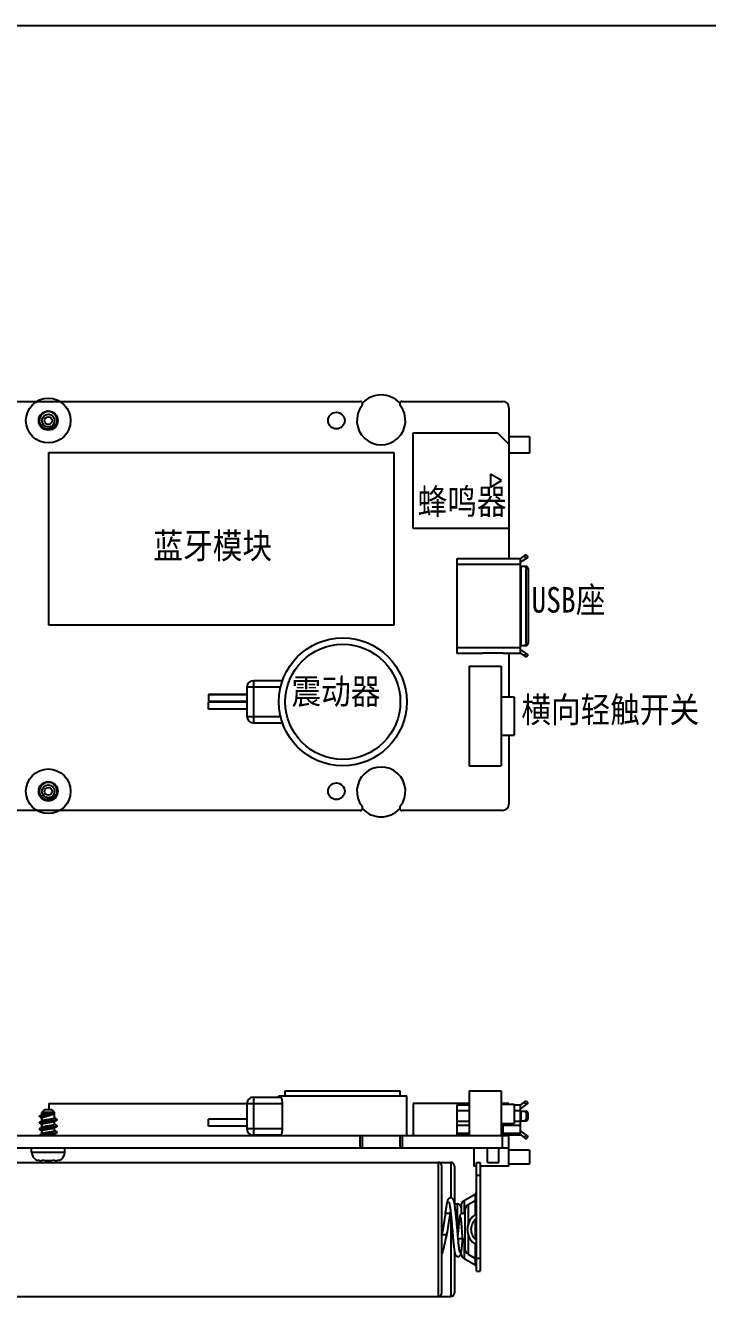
# Model space of a CAD drawing. Extents: x 0 to 297, y 0 to 210.
# Drawn here: x 128 to 181.4, y 110.6 to 210 of the extents above; entities that cross this region are included whole.
import ezdxf

# ---------------------------------------------------------------- set-up
doc = ezdxf.new("R2010")
doc.units = 0
doc.header["$LTSCALE"] = 16.335
doc.linetypes.add('HIDDEN', pattern=[0.2, 0.1, -0.1])
doc.layers.get('0').update_dxf_attribs({"linetype": 'CONTINUOUS'})
for name, color, linetype in [('02___PRT_ALL_AXES', 7, 'CONTINUOUS'), ('06___PRT_ALL_SURFS', 7, 'CONTINUOUS'), ('COOL', 153, 'HIDDEN')]:
    doc.layers.add(name, color=color, linetype=linetype)
doc.styles.get("Standard").update_dxf_attribs({"font": 'txt', "width": 0.85})

msp = doc.modelspace()

# ---------------------------------------------------------------- linework, layer by layer
at = {"color": 7, "linetype": 'CONTINUOUS'}
for p, q in [((0, 210), (297, 210)), ((84.022, 180.59), (154.224, 180.59)), ((157.522, 180.59), (165.373, 180.59)), ((165.873, 180.09), (165.873, 168.3)), ((129.418, 178.796), (129.257, 178.679)), ((158.373, 178.14), (164.973, 178.14)), ((158.373, 170.64), (158.373, 178.14)), ((164.973, 178.14), (165.873, 177.24)), ((165.873, 177.84), (167.473, 177.84)), ((167.473, 177.84), (167.473, 176.54)), ((129.873, 176.59), (156.873, 176.59)), ((129.873, 163.09), (129.873, 176.59)), ((156.873, 176.59), (156.873, 163.09)), ((167.473, 176.54), (165.873, 176.54)), ((165.873, 170.64), (158.373, 170.64)), ((161.833, 168.3), (163.816, 168.3)), ((161.833, 160.88), (161.833, 168.3)), ((163.816, 168.3), (163.816, 168.289)), ((163.816, 168.289), (165.416, 168.289)), ((165.416, 168.3), (166.773, 168.3)), ((165.416, 168.3), (165.416, 168.289)), ((166.773, 160.88), (166.773, 168.3)), ((166.802, 168.309), (167.229, 168.61)), ((166.946, 168.105), (167.373, 168.406)), ((167.209, 168.29), (167.065, 168.495)), ((167.229, 168.61), (167.373, 168.406)), ((161.833, 167.85), (166.773, 167.85)), ((166.773, 167.69), (167.213, 167.69)), ((166.803, 167.69), (166.803, 161.49)), ((167.373, 167.49), (167.223, 167.49)), ((167.223, 161.69), (167.223, 167.49)), ((167.373, 167.49), (167.373, 161.69)), ((156.873, 163.09), (129.873, 163.09)), ((161.833, 161.33), (166.773, 161.33)), ((166.773, 161.49), (167.213, 161.49)), ((167.223, 161.69), (167.373, 161.69)), ((163.816, 160.88), (161.833, 160.88)), ((165.416, 160.891), (163.816, 160.891)), ((163.816, 160.88), (163.816, 160.891)), ((165.416, 160.88), (165.416, 160.891)), ((166.773, 160.88), (165.416, 160.88)), ((165.873, 160.88), (165.873, 157.49)), ((166.802, 160.871), (167.229, 160.57)), ((167.373, 160.774), (166.946, 161.075)), ((167.065, 160.685), (167.209, 160.89)), ((167.373, 160.774), (167.229, 160.57)), ((162.773, 159.89), (165.273, 159.89)), ((162.773, 159.89), (162.773, 152.09)), ((165.273, 159.89), (165.273, 152.09)), ((148.007, 158.24), (145.373, 158.24)), ((145.373, 158.24), (145.373, 155.94)), ((148.153, 158.74), (145.873, 158.74)), ((145.873, 158.74), (145.873, 155.44)), ((145.373, 157.665), (142.373, 157.665)), ((145.373, 157.115), (142.373, 157.115)), ((165.273, 157.49), (166.273, 157.49)), ((166.273, 157.49), (166.273, 154.49)), ((145.373, 157.065), (142.373, 157.065)), ((145.373, 156.515), (142.373, 156.515)), ((145.373, 155.94), (148.007, 155.94)), ((145.873, 155.44), (148.153, 155.44)), ((165.273, 154.49), (166.273, 154.49)), ((165.873, 154.49), (165.873, 149.09)), ((162.773, 152.09), (165.273, 152.09)), ((129.418, 149.796), (129.257, 149.679)), ((154.224, 148.59), (84.022, 148.59)), ((165.373, 148.59), (157.522, 148.59)), ((148.373, 126.264), (148.373, 126.664)), ((157.373, 126.264), (157.373, 126.664)), ((162.773, 126.664), (165.273, 126.664)), ((162.773, 126.664), (162.773, 123.164)), ((165.273, 126.664), (165.273, 123.164)), ((129.873, 125.664), (148.153, 125.664)), ((129.873, 125.664), (129.873, 125.164)), ((145.373, 125.664), (145.373, 123.684)), ((145.873, 126.164), (148.007, 126.164)), ((145.873, 126.164), (145.873, 123.184)), ((147.873, 126.164), (147.873, 126.264)), ((148.153, 123.684), (148.153, 125.664)), ((162.773, 125.664), (158.373, 125.664)), ((158.373, 125.664), (158.373, 123.164)), ((161.833, 125.564), (162.773, 125.564)), ((161.833, 123.164), (161.833, 125.564)), ((165.873, 125.664), (165.273, 125.664)), ((165.273, 125.614), (166.273, 125.614)), ((165.873, 125.664), (165.873, 125.614)), ((166.273, 125.614), (166.273, 124.114)), ((166.273, 125.564), (166.773, 125.564)), ((166.773, 123.214), (166.773, 125.564)), ((166.803, 125.574), (167.223, 125.889)), ((166.953, 125.374), (167.373, 125.689)), ((167.213, 125.569), (167.063, 125.769)), ((167.223, 125.889), (167.373, 125.689)), ((129.182, 124.704), (129.136, 124.677)), ((129.136, 124.646), (129.208, 124.603)), ((129.234, 124.735), (129.182, 124.704)), ((129.208, 124.603), (129.258, 124.573)), ((129.283, 124.764), (129.234, 124.735)), ((129.418, 124.827), (129.257, 124.711)), ((129.257, 124.711), (129.418, 124.596)), ((129.258, 124.573), (129.318, 124.538)), ((129.341, 124.798), (129.283, 124.764)), ((129.341, 124.298), (129.283, 124.264)), ((129.318, 124.538), (129.323, 124.535)), ((129.523, 125.164), (129.323, 124.964)), ((130.323, 124.964), (129.323, 124.964)), ((129.323, 124.964), (129.323, 124.787)), ((129.323, 124.546), (129.323, 124.287)), ((130.123, 125.164), (129.523, 125.164)), ((130.123, 125.164), (130.323, 124.964)), ((130.279, 124.865), (130.301, 124.879)), ((130.305, 124.274), (130.363, 124.309)), ((130.328, 124.534), (130.323, 124.537)), ((130.386, 124.499), (130.328, 124.534)), ((130.363, 124.309), (130.412, 124.338)), ((130.437, 124.469), (130.386, 124.499)), ((130.412, 124.338), (130.464, 124.369)), ((130.51, 124.427), (130.437, 124.469)), ((130.464, 124.369), (130.51, 124.396)), ((161.833, 125.114), (162.773, 125.114)), ((161.833, 124.298), (162.773, 124.298)), ((166.273, 125.114), (166.773, 125.114)), ((166.273, 124.298), (166.773, 124.298)), ((166.773, 125.064), (167.209, 125.064)), ((166.773, 124.314), (167.209, 124.314)), ((166.802, 125.064), (166.802, 124.314)), ((167.373, 124.864), (167.229, 124.864)), ((167.229, 124.864), (167.229, 124.514)), ((167.229, 124.514), (167.373, 124.514)), ((167.373, 124.514), (167.373, 124.864)), ((129.182, 124.204), (129.136, 124.177)), ((129.136, 124.146), (129.208, 124.103)), ((129.182, 123.704), (129.136, 123.677)), ((129.136, 123.646), (129.208, 123.603)), ((129.234, 124.235), (129.182, 124.204)), ((129.234, 123.735), (129.182, 123.704)), ((129.208, 124.103), (129.258, 124.073)), ((129.208, 123.603), (129.258, 123.573)), ((129.283, 124.264), (129.234, 124.235)), ((129.283, 123.764), (129.234, 123.735)), ((129.258, 124.073), (129.318, 124.038)), ((129.258, 123.573), (129.318, 123.538)), ((129.341, 123.798), (129.283, 123.764)), ((129.318, 124.038), (129.323, 124.035)), ((129.318, 123.538), (129.323, 123.535)), ((129.323, 124.046), (129.323, 123.787)), ((129.323, 123.546), (129.323, 123.287)), ((130.305, 123.774), (130.363, 123.809)), ((130.305, 123.274), (130.363, 123.309)), ((130.328, 124.034), (130.323, 124.037)), ((130.328, 123.534), (130.323, 123.537)), ((130.386, 123.999), (130.328, 124.034)), ((130.386, 123.499), (130.328, 123.534)), ((130.363, 123.809), (130.412, 123.838)), ((130.363, 123.309), (130.412, 123.338)), ((130.437, 123.969), (130.386, 123.999)), ((130.437, 123.469), (130.386, 123.499)), ((130.412, 123.838), (130.464, 123.869)), ((130.412, 123.338), (130.464, 123.369)), ((130.51, 123.927), (130.437, 123.969)), ((130.51, 123.427), (130.437, 123.469)), ((130.464, 123.869), (130.51, 123.896)), ((130.464, 123.369), (130.51, 123.396)), ((148.153, 123.684), (145.373, 123.684)), ((161.833, 123.978), (162.773, 123.978)), ((161.833, 123.344), (162.773, 123.344)), ((165.273, 124.114), (166.273, 124.114)), ((165.415, 123.464), (165.273, 123.464)), ((165.416, 123.215), (165.416, 124.114)), ((165.416, 123.978), (166.773, 123.978)), ((165.416, 123.344), (166.773, 123.344)), ((167.373, 123.089), (166.953, 123.404)), ((98.851, 123.164), (128.794, 123.164)), ((129.182, 123.204), (129.136, 123.177)), ((129.234, 123.235), (129.182, 123.204)), ((129.283, 123.264), (129.234, 123.235)), ((129.341, 123.298), (129.283, 123.264)), ((130.851, 123.164), (154.423, 123.164)), ((148.007, 123.184), (145.873, 123.184)), ((147.873, 123.164), (147.873, 123.184)), ((154.224, 122.164), (154.224, 123.164)), ((154.424, 123.164), (157.322, 123.164)), ((154.424, 122.164), (154.424, 123.164)), ((157.322, 123.164), (165.873, 123.164)), ((157.322, 123.164), (157.322, 122.164)), ((157.522, 123.164), (157.522, 122.164)), ((162.258, 123.221), (162.258, 123.164)), ((162.708, 123.215), (162.708, 123.164)), ((162.773, 123.214), (162.754, 123.214)), ((165.273, 123.214), (166.773, 123.214)), ((165.373, 122.164), (165.373, 123.164)), ((165.873, 120.764), (165.873, 123.214)), ((166.803, 123.204), (167.223, 122.889)), ((167.063, 123.009), (167.213, 123.209)), ((167.373, 123.089), (167.223, 122.889)), ((154.423, 122.164), (83.862, 122.164)), ((128.523, 121.864), (131.123, 121.864)), ((165.873, 122.164), (157.362, 122.164)), ((163.123, 122.164), (163.123, 120.764)), ((164.183, 121.064), (164.183, 122.164)), ((165.083, 121.064), (165.083, 122.164)), ((167.473, 122.014), (165.873, 122.014)), ((167.473, 122.014), (167.473, 120.914)), ((128.988, 121.205), (128.996, 121.261)), ((129.333, 121.171), (129.346, 121.261)), ((130.3, 121.261), (130.313, 121.171)), ((130.65, 121.261), (130.658, 121.205)), ((160.323, 121.064), (160.323, 110.564)), ((160.623, 110.864), (160.623, 120.764)), ((161.323, 121.064), (161.323, 118.292)), ((161.623, 120.764), (161.623, 117.807)), ((163.323, 120.764), (163.123, 120.764)), ((163.323, 121.064), (163.623, 121.064)), ((163.323, 112.564), (163.323, 121.064)), ((163.623, 121.064), (163.623, 112.564)), ((165.873, 120.764), (163.623, 120.764)), ((164.183, 121.064), (165.083, 121.064)), ((167.473, 120.914), (165.873, 120.914)), ((163.323, 120.064), (163.623, 120.064)), ((162.373, 118.084), (163.223, 118.574)), ((163.223, 118.574), (163.223, 116.956)), ((161.823, 117.814), (161.823, 115.949)), ((162.123, 117.651), (162.123, 117.022)), ((162.373, 118.084), (162.373, 117.025)), ((162.673, 117.757), (163.223, 118.074)), ((162.673, 117.757), (162.673, 116.217)), ((161.323, 117.029), (161.323, 110.564)), ((161.369, 116.553), (161.381, 116.426)), ((161.381, 116.426), (161.393, 116.295)), ((161.786, 116.37), (161.774, 116.505)), ((161.798, 116.237), (161.786, 116.37)), ((162.124, 116.436), (162.129, 116.384)), ((162.129, 116.384), (162.134, 116.33)), ((162.423, 117.324), (162.423, 114.305)), ((163.223, 116.574), (163.223, 115.055)), ((161.393, 116.295), (161.404, 116.164)), ((161.404, 116.164), (161.416, 116.031)), ((161.416, 116.031), (161.444, 115.699)), ((161.444, 115.699), (161.456, 115.568)), ((161.456, 115.568), (161.472, 115.377)), ((161.472, 115.377), (161.483, 115.252)), ((161.815, 116.038), (161.798, 116.237)), ((161.848, 115.655), (161.815, 116.038)), ((161.864, 115.473), (161.848, 115.655)), ((161.874, 115.356), (161.864, 115.473)), ((161.883, 115.48), (161.874, 115.363)), ((161.884, 115.242), (161.874, 115.356)), ((161.9, 115.705), (161.883, 115.48)), ((161.909, 115.814), (161.9, 115.705)), ((161.917, 115.919), (161.909, 115.814)), ((162.134, 116.33), (162.138, 116.275)), ((162.138, 116.275), (162.143, 116.22)), ((162.143, 116.22), (162.147, 116.164)), ((162.147, 116.164), (162.151, 116.108)), ((162.151, 116.108), (162.155, 116.052)), ((162.155, 116.052), (162.161, 115.968)), ((162.161, 115.968), (162.167, 115.885)), ((162.19, 115.53), (162.196, 115.447)), ((162.196, 115.447), (162.2, 115.391)), ((162.2, 115.391), (162.204, 115.342)), ((162.623, 115.768), (162.623, 115.861)), ((162.673, 115.412), (162.673, 113.872)), ((162.923, 115.768), (162.923, 115.861)), ((161.483, 115.252), (161.494, 115.132)), ((161.494, 115.132), (161.505, 115.016)), ((161.894, 115.132), (161.884, 115.242)), ((161.904, 115.026), (161.894, 115.132)), ((161.914, 114.924), (161.904, 115.026)), ((162.204, 115.342), (162.207, 115.313)), ((162.207, 115.313), (162.209, 115.287)), ((162.209, 115.287), (162.211, 115.263)), ((162.373, 115.072), (162.373, 113.545)), ((163.223, 114.673), (163.223, 113.055)), ((161.623, 114.032), (161.623, 110.865)), ((162.373, 113.545), (163.223, 113.055)), ((162.673, 113.872), (163.223, 113.555)), ((163.323, 113.564), (163.623, 113.564)), ((163.323, 112.564), (163.623, 112.564))]:
    msp.add_line(p, q, dxfattribs=at)
at = {"color": 6, "linetype": 'CONTINUOUS'}
for p, q in [((165.289, 174.39), (164.423, 174.89)), ((164.423, 174.89), (164.423, 173.89)), ((164.423, 173.89), (165.289, 174.39))]:
    msp.add_line(p, q, dxfattribs=at)
at = {"color": 5, "linetype": 'CONTINUOUS'}
for p, q in [((128.794, 123.164), (130.851, 123.164)), ((157.362, 122.164), (154.423, 122.164))]:
    msp.add_line(p, q, dxfattribs=at)
at = {"color": 7, "linetype": 'CONTINUOUS'}
for points in [[(161.313, 118.292), (161.295, 118.291), (161.257, 118.284), (161.22, 118.271), (161.189, 118.253), (161.163, 118.233), (161.142, 118.212), (161.124, 118.19), (161.109, 118.169), (161.097, 118.147), (161.086, 118.125), (161.077, 118.102), (161.068, 118.079), (161.059, 118.055), (161.051, 118.029), (161.043, 118.002), (161.035, 117.974), (161.028, 117.943), (161.02, 117.911), (161.012, 117.876), (161.005, 117.84), (160.997, 117.801), (160.989, 117.76), (160.982, 117.717), (160.974, 117.672), (160.966, 117.625), (160.958, 117.576), (160.95, 117.524), (160.943, 117.471), (160.935, 117.416), (160.927, 117.36), (160.919, 117.302), (160.911, 117.242), (160.904, 117.19)], [(161.176, 117.961), (161.176, 117.961), (161.177, 117.959), (161.179, 117.954), (161.182, 117.946), (161.185, 117.936), (161.189, 117.924), (161.193, 117.91), (161.198, 117.894), (161.202, 117.875), (161.207, 117.855), (161.212, 117.833), (161.217, 117.809), (161.222, 117.783), (161.227, 117.755), (161.233, 117.726), (161.238, 117.694), (161.244, 117.661), (161.249, 117.627), (161.254, 117.59), (161.26, 117.552), (161.266, 117.512), (161.271, 117.471), (161.277, 117.428), (161.282, 117.383), (161.288, 117.337), (161.294, 117.289), (161.3, 117.24), (161.305, 117.19), (161.311, 117.138), (161.317, 117.084), (161.323, 117.03), (161.329, 116.974), (161.334, 116.917), (161.34, 116.859), (161.346, 116.8), (161.352, 116.739), (161.358, 116.678), (161.363, 116.616), (161.369, 116.553)], [(161.774, 116.505), (161.768, 116.572), (161.762, 116.639), (161.755, 116.706), (161.749, 116.772), (161.743, 116.838), (161.736, 116.903), (161.73, 116.968), (161.723, 117.031), (161.717, 117.094), (161.71, 117.155), (161.703, 117.215), (161.697, 117.274), (161.69, 117.331), (161.683, 117.387), (161.677, 117.441), (161.67, 117.493), (161.663, 117.544), (161.657, 117.593), (161.65, 117.639), (161.643, 117.684), (161.636, 117.727), (161.63, 117.768), (161.623, 117.807), (161.616, 117.844), (161.609, 117.879), (161.602, 117.912), (161.595, 117.944), (161.588, 117.974), (161.581, 118.002), (161.574, 118.028), (161.566, 118.053), (161.558, 118.077), (161.55, 118.099), (161.541, 118.121), (161.531, 118.143), (161.519, 118.164), (161.506, 118.186), (161.489, 118.208), (161.468, 118.229), (161.443, 118.25), (161.41, 118.269), (161.372, 118.284), (161.332, 118.291), (161.313, 118.292)], [(160.904, 117.19), (160.895, 117.118), (160.875, 116.969), (160.854, 116.813), (160.831, 116.651), (160.806, 116.485), (160.779, 116.315), (160.751, 116.143), (160.722, 115.969), (160.691, 115.795)], [(161.004, 115.353), (161.023, 115.448), (161.058, 115.623), (161.091, 115.798), (161.123, 115.973), (161.152, 116.147), (161.18, 116.318), (161.206, 116.485), (161.231, 116.649), (161.254, 116.807), (161.275, 116.959), (161.294, 117.104), (161.305, 117.189)], [(162.251, 117.065), (162.24, 117.065), (162.21, 117.061), (162.183, 117.054), (162.157, 117.043), (162.133, 117.029), (162.111, 117.013), (162.093, 116.995), (162.077, 116.976), (162.065, 116.957), (162.054, 116.938), (162.047, 116.921), (162.04, 116.904), (162.034, 116.887), (162.029, 116.871), (162.025, 116.854), (162.021, 116.837), (162.017, 116.819), (162.013, 116.8), (162.009, 116.779), (162.005, 116.757), (162.001, 116.734), (161.997, 116.71), (161.994, 116.684), (161.99, 116.656), (161.986, 116.627), (161.982, 116.597), (161.978, 116.565), (161.974, 116.532), (161.971, 116.497), (161.967, 116.461), (161.963, 116.423), (161.959, 116.383), (161.955, 116.343), (161.951, 116.301), (161.947, 116.257), (161.943, 116.213), (161.938, 116.167), (161.934, 116.119), (161.93, 116.071), (161.926, 116.021), (161.917, 115.919)], [(162.079, 116.775), (162.079, 116.776), (162.079, 116.774), (162.081, 116.769), (162.082, 116.762), (162.084, 116.754), (162.086, 116.743), (162.089, 116.731), (162.091, 116.717), (162.094, 116.701), (162.096, 116.685), (162.099, 116.666), (162.102, 116.647), (162.104, 116.627), (162.107, 116.605), (162.109, 116.583), (162.112, 116.56), (162.115, 116.536), (162.117, 116.512), (162.12, 116.487), (162.122, 116.462), (162.124, 116.436)], [(162.423, 116.974), (162.421, 116.977), (162.407, 116.995), (162.389, 117.012), (162.368, 117.029), (162.343, 117.043), (162.316, 117.055), (162.286, 117.062), (162.255, 117.065), (162.251, 117.065)], [(160.691, 115.795), (160.658, 115.621), (160.623, 115.449), (160.623, 115.446)], [(160.623, 113.835), (160.632, 113.859), (160.665, 113.959), (160.698, 114.068), (160.733, 114.188), (160.767, 114.317), (160.802, 114.455), (160.838, 114.602), (160.874, 114.758), (160.91, 114.92), (160.947, 115.088), (160.984, 115.262), (161.004, 115.353)], [(162.167, 115.885), (162.177, 115.724), (162.19, 115.53)], [(161.505, 115.016), (161.51, 114.96), (161.515, 114.904), (161.52, 114.851), (161.526, 114.798), (161.531, 114.747), (161.536, 114.697), (161.541, 114.648), (161.546, 114.601), (161.551, 114.555), (161.556, 114.511), (161.561, 114.468), (161.565, 114.427), (161.57, 114.386), (161.575, 114.348), (161.58, 114.311), (161.584, 114.275), (161.589, 114.241), (161.594, 114.208), (161.598, 114.176), (161.603, 114.146), (161.608, 114.118), (161.612, 114.09), (161.617, 114.064), (161.621, 114.04), (161.626, 114.016), (161.631, 113.994), (161.635, 113.973), (161.64, 113.952), (161.645, 113.933), (161.651, 113.914), (161.656, 113.896), (161.662, 113.879), (161.669, 113.861), (161.676, 113.844), (161.685, 113.826), (161.696, 113.807), (161.709, 113.788), (161.726, 113.768), (161.747, 113.749), (161.771, 113.731), (161.801, 113.715), (161.835, 113.704), (161.87, 113.699), (161.885, 113.698)], [(161.885, 113.698), (161.921, 113.702), (161.955, 113.71), (161.985, 113.724), (162.01, 113.74), (162.032, 113.758), (162.05, 113.777), (162.064, 113.795), (162.075, 113.813), (162.085, 113.83), (162.092, 113.847), (162.099, 113.863), (162.105, 113.879), (162.11, 113.896), (162.115, 113.913), (162.12, 113.931), (162.125, 113.949), (162.129, 113.969), (162.134, 113.99), (162.138, 114.012), (162.142, 114.034), (162.146, 114.059), (162.151, 114.084), (162.155, 114.11), (162.159, 114.138), (162.163, 114.167), (162.167, 114.198), (162.171, 114.23), (162.176, 114.264), (162.18, 114.299), (162.184, 114.335), (162.188, 114.373), (162.192, 114.412), (162.197, 114.453), (162.201, 114.495), (162.205, 114.539), (162.21, 114.584), (162.214, 114.63), (162.218, 114.678), (162.222, 114.727), (162.227, 114.777), (162.231, 114.828), (162.236, 114.881), (162.24, 114.934), (162.254, 115.105)], [(162.038, 114.008), (162.038, 114.009), (162.037, 114.012), (162.035, 114.018), (162.032, 114.026), (162.03, 114.035), (162.027, 114.046), (162.024, 114.058), (162.021, 114.072), (162.018, 114.087), (162.014, 114.104), (162.011, 114.122), (162.007, 114.142), (162.004, 114.163), (162, 114.185), (161.996, 114.209), (161.992, 114.234), (161.989, 114.261), (161.985, 114.289), (161.98, 114.318), (161.976, 114.349), (161.972, 114.381), (161.968, 114.415), (161.964, 114.45), (161.959, 114.487), (161.955, 114.525), (161.951, 114.564), (161.946, 114.604), (161.942, 114.646), (161.937, 114.689), (161.933, 114.734), (161.928, 114.78), (161.923, 114.827), (161.919, 114.875), (161.914, 114.924)], [(162.211, 115.263), (162.212, 115.253), (162.213, 115.243), (162.214, 115.234), (162.215, 115.226), (162.216, 115.218), (162.218, 115.21), (162.219, 115.203), (162.22, 115.195), (162.221, 115.188), (162.223, 115.18), (162.225, 115.17), (162.228, 115.159), (162.233, 115.146), (162.239, 115.131), (162.248, 115.114), (162.259, 115.096), (162.274, 115.078), (162.291, 115.062), (162.311, 115.046), (162.334, 115.033), (162.359, 115.023), (162.386, 115.016), (162.415, 115.013), (162.422, 115.013)]]:
    msp.add_lwpolyline(points, dxfattribs=at)
at = {"color": 5, "linetype": 'CONTINUOUS'}
for centre in [(129.823, 179.09), (129.823, 150.09)]:
    msp.add_circle(centre, 1.75, dxfattribs=at)
at = {"color": 7, "linetype": 'CONTINUOUS'}
for centre, radius in [((129.823, 179.09), 0.75), ((129.823, 179.09), 0.5), ((129.823, 179.09), 0.3), ((152.373, 179.09), 0.65), ((129.823, 150.09), 0.75), ((129.823, 150.09), 0.5), ((129.823, 150.09), 0.3), ((152.373, 150.09), 0.65)]:
    msp.add_circle(centre, radius, dxfattribs=at)
at = {"color": 5, "linetype": 'CONTINUOUS'}
for centre, start, end in [((155.873, 179.09), 43.06618, 136.93382), ((155.873, 150.09), 223.06618, 316.93382)]:
    msp.add_arc(centre, 2, start, end, dxfattribs=at)
at = {"color": 7, "linetype": 'CONTINUOUS'}
for centre, radius, start, end in [((155.873, 179.09), 1.9, 141.75338, 38.24662), ((154.224, 180.39), 0.2, 321.75338, 90), ((157.522, 180.39), 0.2, 90, 218.24662), ((165.373, 180.09), 0.5, 0, 90), ((129.823, 179.09), 0.7, 118.0001, 215.99978), ((129.823, 179.089), 0.701, 114.5026, 117.9974), ((129.823, 179.09), 0.701, 114.00289, 114.50221), ((129.823, 179.09), 0.7, 295.99994, 114.00034), ((129.823, 179.09), 0.7, 216.10176, 291.99999), ((129.823, 179.088), 0.698, 291.99904, 292.49997), ((129.823, 179.09), 0.7, 292.5015, 296.00288), ((166.773, 168.35), 0.05, 270, 305.15284), ((166.773, 168.35), 0.3, 270, 305.15284), ((166.773, 160.83), 0.3, 54.84716, 90), ((166.773, 160.83), 0.05, 54.84716, 90), ((145.873, 158.24), 0.5, 90, 180), ((145.873, 155.94), 0.5, 180, 270), ((155.873, 150.09), 1.9, 321.75338, 218.24662), ((129.823, 150.09), 0.7, 118.0001, 215.99978), ((129.823, 150.089), 0.701, 114.5026, 117.9974), ((129.823, 150.09), 0.701, 114.00289, 114.50221), ((129.823, 150.09), 0.7, 295.99994, 114.00034), ((129.823, 150.09), 0.7, 216.10176, 291.99999), ((129.823, 150.088), 0.698, 291.99904, 292.49997), ((129.823, 150.09), 0.7, 292.5015, 296.00288), ((154.224, 148.79), 0.2, 270, 38.24662), ((157.522, 148.79), 0.2, 141.75338, 270), ((165.373, 149.09), 0.5, 270, 360), ((145.873, 125.664), 0.5, 90, 180), ((166.773, 125.614), 0.05, 270, 306.8699), ((166.773, 125.614), 0.3, 270, 306.8699), ((145.873, 123.684), 0.5, 180, 270), ((166.773, 123.164), 0.3, 53.1301, 90), ((128.229, 133.648), 10.597, 279.33045, 279.49435), ((166.773, 123.164), 0.05, 53.1301, 90), ((129.223, 121.864), 0.7, 180, 250.37039), ((130.423, 121.864), 0.7, 289.62961, 360), ((129.443, 122.353), 1.187, 261.87587, 264.68363), ((130.203, 122.353), 1.187, 275.31633, 278.12409), ((160.323, 120.764), 0.3, 0, 90), ((161.323, 120.764), 0.3, 0, 90), ((163.123, 118.747), 0.2, 300, 353.33333), ((161.823, 117.514), 0.3, 0, 90), ((162.623, 117.651), 0.5, 120, 180), ((162.923, 117.324), 0.5, 120, 180), ((163.123, 118.247), 0.2, 300, 353.33333), ((163.923, 115.861), 1.3, 117.48643, 180), ((163.923, 115.861), 1, 126.8699, 180), ((163.923, 115.768), 1.3, 180, 242.51357), ((163.923, 115.768), 1, 180, 233.1301), ((162.623, 113.978), 0.5, 183.56724, 240), ((162.923, 114.305), 0.5, 180, 240), ((163.123, 113.381), 0.2, 20, 60), ((163.123, 112.881), 0.2, 0, 60), ((160.323, 110.864), 0.3, 270, 360), ((161.323, 110.864), 0.3, 270, 360)]:
    msp.add_arc(centre, radius, start, end, dxfattribs=at)
msp.add_ellipse((162.754, 123.664), major_axis=(2.874, 0), ratio=0.156596, start_param=-1.897284, end_param=-1.570796, dxfattribs=at)
for points, knots in [([(129.257, 178.679), (129.297, 178.635), (129.389, 178.559), (129.525, 178.497), (129.641, 178.47), (129.73, 178.463), (129.819, 178.468), (129.906, 178.486), (129.989, 178.516), (130.068, 178.559), (130.138, 178.613), (130.2, 178.677), (130.25, 178.751), (130.287, 178.831), (130.31, 178.917), (130.316, 178.976), (130.316, 179.006)], [0, 0, 0, 0, 0.125099, 0.250111, 0.312736, 0.375342, 0.437929, 0.500495, 0.563037, 0.625555, 0.688046, 0.750508, 0.812937, 0.875332, 0.937687, 1, 1, 1, 1]), ([(167.063, 167.69), (167.084, 167.69), (167.128, 167.679), (167.181, 167.633), (167.215, 167.567), (167.223, 167.516), (167.223, 167.49)], [0, 0, 0, 0, 0.223916, 0.463897, 0.724958, 1, 1, 1, 1]), ([(167.373, 167.49), (167.373, 167.516), (167.365, 167.567), (167.331, 167.633), (167.278, 167.679), (167.234, 167.69), (167.213, 167.69)], [0, 0, 0, 0, 0.275041, 0.536102, 0.776084, 1, 1, 1, 1]), ([(167.223, 161.69), (167.223, 161.664), (167.215, 161.613), (167.181, 161.547), (167.128, 161.501), (167.084, 161.49), (167.063, 161.49)], [0, 0, 0, 0, 0.275041, 0.536102, 0.776084, 1, 1, 1, 1]), ([(167.213, 161.49), (167.234, 161.49), (167.278, 161.501), (167.331, 161.547), (167.365, 161.613), (167.373, 161.664), (167.373, 161.69)], [0, 0, 0, 0, 0.223916, 0.463897, 0.724958, 1, 1, 1, 1]), ([(129.257, 149.679), (129.297, 149.635), (129.389, 149.559), (129.525, 149.497), (129.641, 149.47), (129.73, 149.463), (129.819, 149.468), (129.906, 149.486), (129.989, 149.516), (130.068, 149.559), (130.138, 149.613), (130.2, 149.677), (130.25, 149.751), (130.287, 149.831), (130.31, 149.917), (130.316, 149.976), (130.316, 150.006)], [0, 0, 0, 0, 0.125099, 0.250111, 0.312736, 0.375342, 0.437929, 0.500495, 0.563037, 0.625555, 0.688046, 0.750508, 0.812937, 0.875332, 0.937687, 1, 1, 1, 1]), ([(148.153, 125.664), (148.153, 125.698), (148.151, 125.763), (148.141, 125.857), (148.125, 125.943), (148.106, 126.017), (148.083, 126.078), (148.062, 126.119), (148.044, 126.143), (148.032, 126.155), (148.02, 126.163), (148.011, 126.164), (148.007, 126.164)], [0, 0, 0, 0, 0.183756, 0.360282, 0.523101, 0.666914, 0.787711, 0.882852, 0.920563, 0.951973, 0.977883, 1, 1, 1, 1]), ([(129.136, 124.646), (129.134, 124.647), (129.13, 124.649), (129.126, 124.653), (129.123, 124.657), (129.123, 124.661), (129.123, 124.665), (129.126, 124.669), (129.13, 124.673), (129.134, 124.675), (129.136, 124.677)], [0, 0, 0, 0, 0.164096, 0.297824, 0.406448, 0.499989, 0.593527, 0.702169, 0.835919, 1, 1, 1, 1]), ([(129.136, 124.677), (129.142, 124.68), (129.157, 124.686), (129.183, 124.695), (129.218, 124.703), (129.243, 124.708), (129.257, 124.711)], [0, 0, 0, 0, 0.16361, 0.385497, 0.665211, 1, 1, 1, 1]), ([(129.136, 124.177), (129.141, 124.179), (129.151, 124.184), (129.171, 124.191), (129.195, 124.198), (129.236, 124.207), (129.297, 124.219), (129.382, 124.232), (129.481, 124.246), (129.589, 124.259), (129.704, 124.273), (129.823, 124.286), (129.942, 124.3), (130.057, 124.313), (130.165, 124.326), (130.263, 124.34), (130.348, 124.353), (130.41, 124.365), (130.451, 124.375), (130.475, 124.381), (130.494, 124.388), (130.505, 124.393), (130.51, 124.396)], [0, 0, 0, 0, 0.011279, 0.025854, 0.043731, 0.064839, 0.116231, 0.178691, 0.250465, 0.329493, 0.413486, 0.5, 0.586514, 0.670507, 0.749535, 0.821309, 0.883768, 0.93516, 0.95627, 0.974145, 0.988721, 1, 1, 1, 1]), ([(129.257, 124.711), (129.298, 124.718), (129.387, 124.731), (129.53, 124.75), (129.685, 124.769), (129.843, 124.788), (129.972, 124.806), (130.068, 124.82), (130.132, 124.831), (130.188, 124.842), (130.235, 124.854), (130.268, 124.864), (130.289, 124.872), (130.297, 124.877), (130.301, 124.879)], [0, 0, 0, 0, 0.118107, 0.256251, 0.406851, 0.56073, 0.707548, 0.774903, 0.836403, 0.890744, 0.936728, 0.973348, 0.987934, 1, 1, 1, 1]), ([(129.323, 124.546), (129.323, 124.548), (129.324, 124.553), (129.329, 124.559), (129.337, 124.565), (129.348, 124.571), (129.362, 124.577), (129.378, 124.584), (129.397, 124.59), (129.411, 124.594), (129.418, 124.596)], [0, 0, 0, 0, 0.057535, 0.127003, 0.215398, 0.325836, 0.459544, 0.616771, 0.797222, 1, 1, 1, 1]), ([(129.418, 124.827), (129.403, 124.822), (129.381, 124.816), (129.356, 124.806), (129.345, 124.801), (129.341, 124.798)], [0, 0, 0, 0, 0.581813, 0.811654, 1, 1, 1, 1]), ([(130.323, 124.527), (130.323, 124.524), (130.322, 124.52), (130.318, 124.516), (130.313, 124.51), (130.304, 124.504), (130.29, 124.497), (130.272, 124.49), (130.251, 124.483), (130.226, 124.476), (130.187, 124.466), (130.131, 124.454), (130.057, 124.44), (129.976, 124.426), (129.86, 124.407), (129.742, 124.389), (129.628, 124.37), (129.55, 124.356), (129.481, 124.342), (129.429, 124.33), (129.395, 124.32), (129.373, 124.313), (129.356, 124.306), (129.345, 124.301), (129.341, 124.298)], [0, 0, 0, 0, 0.007289, 0.011581, 0.016502, 0.028569, 0.043895, 0.062593, 0.084636, 0.10992, 0.138293, 0.203493, 0.278339, 0.360551, 0.447571, 0.625079, 0.710013, 0.78883, 0.859098, 0.918707, 0.943977, 0.966004, 0.984687, 1, 1, 1, 1]), ([(130.316, 124.898), (130.313, 124.897), (130.307, 124.895), (130.292, 124.892), (130.267, 124.888), (130.23, 124.884), (130.184, 124.879), (130.131, 124.875), (130.07, 124.871), (130.005, 124.866), (129.911, 124.86), (129.792, 124.853), (129.653, 124.845), (129.529, 124.836), (129.452, 124.83), (129.418, 124.827)], [0, 0, 0, 0, 0.008679, 0.020162, 0.051396, 0.093169, 0.144639, 0.204729, 0.27217, 0.345531, 0.423248, 0.585057, 0.743863, 0.886194, 1, 1, 1, 1]), ([(129.418, 124.596), (129.432, 124.602), (129.462, 124.613), (129.529, 124.637), (129.623, 124.665), (129.746, 124.697), (129.874, 124.73), (129.998, 124.763), (130.095, 124.791), (130.165, 124.814), (130.209, 124.83), (130.247, 124.847), (130.27, 124.859), (130.279, 124.865)], [0, 0, 0, 0, 0.049851, 0.10614, 0.234708, 0.378014, 0.527025, 0.672249, 0.80449, 0.863161, 0.915708, 0.961465, 1, 1, 1, 1]), ([(130.301, 124.879), (130.303, 124.88), (130.307, 124.883), (130.311, 124.887), (130.314, 124.89), (130.315, 124.894), (130.316, 124.896), (130.316, 124.898)], [0, 0, 0, 0, 0.318762, 0.522053, 0.698685, 0.854898, 1, 1, 1, 1]), ([(130.51, 124.396), (130.512, 124.397), (130.515, 124.399), (130.519, 124.403), (130.522, 124.407), (130.523, 124.411), (130.522, 124.415), (130.519, 124.419), (130.515, 124.423), (130.512, 124.425), (130.51, 124.427)], [0, 0, 0, 0, 0.16408, 0.29782, 0.406459, 0.499999, 0.593543, 0.702168, 0.835899, 1, 1, 1, 1]), ([(167.065, 125.064), (167.087, 125.064), (167.132, 125.053), (167.186, 125.007), (167.221, 124.941), (167.229, 124.89), (167.229, 124.864)], [0, 0, 0, 0, 0.226477, 0.467365, 0.72732, 1, 1, 1, 1]), ([(167.229, 124.514), (167.229, 124.489), (167.221, 124.438), (167.186, 124.372), (167.132, 124.326), (167.087, 124.314), (167.065, 124.314)], [0, 0, 0, 0, 0.27268, 0.532635, 0.773523, 1, 1, 1, 1]), ([(167.373, 124.864), (167.373, 124.89), (167.365, 124.941), (167.33, 125.007), (167.276, 125.053), (167.231, 125.064), (167.209, 125.064)], [0, 0, 0, 0, 0.27268, 0.532635, 0.773523, 1, 1, 1, 1]), ([(167.209, 124.314), (167.231, 124.314), (167.276, 124.326), (167.33, 124.372), (167.365, 124.438), (167.373, 124.489), (167.373, 124.514)], [0, 0, 0, 0, 0.226477, 0.467365, 0.72732, 1, 1, 1, 1]), ([(129.136, 124.146), (129.134, 124.147), (129.13, 124.149), (129.126, 124.153), (129.123, 124.157), (129.123, 124.161), (129.123, 124.165), (129.126, 124.169), (129.13, 124.173), (129.134, 124.175), (129.136, 124.177)], [0, 0, 0, 0, 0.164063, 0.297796, 0.406456, 0.499998, 0.593549, 0.702179, 0.835887, 1, 1, 1, 1]), ([(129.136, 123.646), (129.134, 123.647), (129.13, 123.649), (129.126, 123.653), (129.123, 123.657), (129.123, 123.661), (129.123, 123.665), (129.126, 123.669), (129.13, 123.673), (129.134, 123.675), (129.136, 123.677)], [0, 0, 0, 0, 0.164076, 0.297779, 0.40644, 0.499999, 0.593558, 0.70222, 0.835924, 1, 1, 1, 1]), ([(129.136, 123.677), (129.141, 123.679), (129.151, 123.684), (129.171, 123.691), (129.195, 123.698), (129.223, 123.704), (129.256, 123.711), (129.308, 123.721), (129.4, 123.735), (129.537, 123.753), (129.706, 123.773), (129.882, 123.793), (130.054, 123.813), (130.19, 123.83), (130.288, 123.844), (130.351, 123.854), (130.405, 123.864), (130.449, 123.874), (130.48, 123.883), (130.499, 123.89), (130.506, 123.894), (130.51, 123.896)], [0, 0, 0, 0, 0.011281, 0.025854, 0.043733, 0.064839, 0.08906, 0.116235, 0.178695, 0.289213, 0.413487, 0.543416, 0.670506, 0.786462, 0.837869, 0.883767, 0.923433, 0.956267, 0.981842, 0.991843, 1, 1, 1, 1]), ([(129.323, 124.046), (129.323, 124.048), (129.324, 124.052), (129.327, 124.057), (129.333, 124.062), (129.342, 124.068), (129.356, 124.075), (129.373, 124.082), (129.395, 124.089), (129.419, 124.096), (129.458, 124.106), (129.514, 124.118), (129.588, 124.132), (129.67, 124.146), (129.786, 124.165), (129.903, 124.183), (130.017, 124.202), (130.096, 124.216), (130.165, 124.23), (130.216, 124.242), (130.251, 124.252), (130.272, 124.259), (130.29, 124.266), (130.3, 124.272), (130.305, 124.274)], [0, 0, 0, 0, 0.007289, 0.011581, 0.016502, 0.028567, 0.043892, 0.062587, 0.084626, 0.109908, 0.138279, 0.203476, 0.278321, 0.360528, 0.447542, 0.625054, 0.709994, 0.788815, 0.859084, 0.918698, 0.94397, 0.966, 0.984686, 1, 1, 1, 1]), ([(129.323, 123.546), (129.323, 123.548), (129.324, 123.552), (129.327, 123.557), (129.333, 123.562), (129.342, 123.568), (129.356, 123.575), (129.373, 123.582), (129.395, 123.589), (129.419, 123.596), (129.458, 123.606), (129.514, 123.618), (129.588, 123.632), (129.67, 123.646), (129.786, 123.665), (129.903, 123.683), (130.017, 123.702), (130.096, 123.716), (130.165, 123.73), (130.216, 123.742), (130.251, 123.752), (130.272, 123.759), (130.29, 123.766), (130.3, 123.772), (130.305, 123.774)], [0, 0, 0, 0, 0.007289, 0.011581, 0.016502, 0.028567, 0.043892, 0.062588, 0.084629, 0.109912, 0.138285, 0.203485, 0.278329, 0.360534, 0.447551, 0.625064, 0.710001, 0.788817, 0.859086, 0.9187, 0.943972, 0.966002, 0.984687, 1, 1, 1, 1]), ([(130.323, 124.027), (130.323, 124.024), (130.322, 124.02), (130.318, 124.016), (130.313, 124.01), (130.304, 124.004), (130.29, 123.997), (130.272, 123.99), (130.251, 123.983), (130.226, 123.976), (130.187, 123.966), (130.131, 123.954), (130.057, 123.94), (129.976, 123.926), (129.86, 123.907), (129.742, 123.889), (129.628, 123.87), (129.55, 123.856), (129.481, 123.842), (129.429, 123.83), (129.395, 123.82), (129.373, 123.813), (129.356, 123.806), (129.345, 123.801), (129.341, 123.798)], [0, 0, 0, 0, 0.007289, 0.01158, 0.016502, 0.028567, 0.043893, 0.06259, 0.084632, 0.109916, 0.138289, 0.203489, 0.278333, 0.360539, 0.447558, 0.62507, 0.710005, 0.788821, 0.85909, 0.918703, 0.943974, 0.966003, 0.984687, 1, 1, 1, 1]), ([(129.977, 123.427), (129.945, 123.421), (129.878, 123.41), (129.779, 123.395), (129.681, 123.379), (129.589, 123.363), (129.506, 123.347), (129.445, 123.334), (129.404, 123.323), (129.379, 123.315), (129.358, 123.307), (129.346, 123.301), (129.341, 123.298)], [0, 0, 0, 0, 0.153402, 0.310248, 0.464339, 0.609563, 0.740217, 0.851274, 0.89815, 0.938709, 0.972693, 1, 1, 1, 1]), ([(130.323, 123.527), (130.323, 123.524), (130.322, 123.52), (130.316, 123.513), (130.308, 123.507), (130.298, 123.501), (130.284, 123.495), (130.268, 123.489), (130.248, 123.482), (130.218, 123.474), (130.174, 123.463), (130.114, 123.451), (130.048, 123.439), (130.002, 123.431), (129.977, 123.427)], [0, 0, 0, 0, 0.017538, 0.038717, 0.065665, 0.099337, 0.140103, 0.188034, 0.243023, 0.304868, 0.447873, 0.614007, 0.799523, 1, 1, 1, 1]), ([(130.039, 123.311), (130.095, 123.318), (130.175, 123.328), (130.278, 123.342), (130.344, 123.353), (130.4, 123.363), (130.447, 123.373), (130.479, 123.382), (130.498, 123.39), (130.506, 123.394), (130.51, 123.396)], [0, 0, 0, 0, 0.351458, 0.5077, 0.647345, 0.768033, 0.867833, 0.945338, 0.975507, 1, 1, 1, 1]), ([(130.51, 123.896), (130.512, 123.897), (130.515, 123.899), (130.519, 123.903), (130.522, 123.907), (130.523, 123.911), (130.522, 123.915), (130.519, 123.919), (130.515, 123.923), (130.512, 123.925), (130.51, 123.927)], [0, 0, 0, 0, 0.164059, 0.297778, 0.406446, 0.499997, 0.593555, 0.702201, 0.835897, 1, 1, 1, 1]), ([(130.51, 123.396), (130.512, 123.397), (130.515, 123.399), (130.519, 123.403), (130.522, 123.407), (130.523, 123.411), (130.522, 123.415), (130.519, 123.419), (130.515, 123.423), (130.512, 123.425), (130.51, 123.427)], [0, 0, 0, 0, 0.164102, 0.297798, 0.406444, 0.500002, 0.593553, 0.702221, 0.835941, 1, 1, 1, 1]), ([(148.007, 123.184), (148.011, 123.184), (148.02, 123.186), (148.032, 123.194), (148.044, 123.206), (148.062, 123.23), (148.083, 123.271), (148.106, 123.332), (148.125, 123.406), (148.141, 123.492), (148.151, 123.586), (148.153, 123.651), (148.153, 123.684)], [0, 0, 0, 0, 0.022117, 0.048027, 0.079437, 0.117148, 0.212289, 0.333086, 0.476899, 0.639719, 0.816244, 1, 1, 1, 1]), ([(129.977, 123.196), (130.015, 123.202), (130.069, 123.211), (130.137, 123.225), (130.183, 123.234), (130.222, 123.244), (130.256, 123.254), (130.283, 123.263), (130.298, 123.27), (130.305, 123.274)], [0, 0, 0, 0, 0.335251, 0.486377, 0.623561, 0.744882, 0.848743, 0.933965, 1, 1, 1, 1]), ([(165.416, 123.215), (165.416, 123.215), (165.416, 123.214), (165.416, 123.214), (165.415, 123.214)], [0, 0, 0, 0, 0.60154, 1, 1, 1, 1]), ([(128.996, 121.261), (129.048, 121.236), (129.159, 121.195), (129.275, 121.176), (129.333, 121.171)], [0, 0, 0, 0, 0.499674, 1, 1, 1, 1]), ([(129.346, 121.261), (129.423, 121.24), (129.542, 121.219), (129.702, 121.207), (129.783, 121.205), (129.823, 121.205)], [0, 0, 0, 0, 0.499701, 0.74984, 1, 1, 1, 1]), ([(129.823, 121.205), (129.863, 121.205), (129.943, 121.207), (130.103, 121.219), (130.223, 121.24), (130.3, 121.261)], [0, 0, 0, 0, 0.25016, 0.500299, 1, 1, 1, 1]), ([(130.313, 121.171), (130.371, 121.176), (130.487, 121.195), (130.598, 121.236), (130.65, 121.261)], [0, 0, 0, 0, 0.500327, 1, 1, 1, 1]), ([(161.104, 117.063), (161.077, 117.063), (161.026, 117.069), (160.968, 117.091), (160.933, 117.119), (160.915, 117.141), (160.904, 117.165), (160.904, 117.182), (160.904, 117.19)], [0, 0, 0, 0, 0.30689, 0.582315, 0.702112, 0.809473, 0.906961, 1, 1, 1, 1]), ([(161.303, 117.173), (161.301, 117.157), (161.285, 117.125), (161.238, 117.09), (161.175, 117.068), (161.128, 117.063), (161.104, 117.063)], [0, 0, 0, 0, 0.191756, 0.423682, 0.698998, 1, 1, 1, 1]), ([(160.804, 115.395), (160.768, 115.395), (160.717, 115.392), (160.657, 115.383), (160.632, 115.376), (160.623, 115.372)], [0, 0, 0, 0, 0.587423, 0.824479, 1, 1, 1, 1]), ([(161.004, 115.353), (161.005, 115.36), (160.99, 115.37), (160.971, 115.377), (160.946, 115.383), (160.916, 115.388), (160.868, 115.393), (160.83, 115.395), (160.804, 115.395)], [0, 0, 0, 0, 0.097023, 0.189092, 0.310515, 0.45815, 0.626965, 1, 1, 1, 1]), ([(162.044, 115.083), (162.018, 115.083), (161.969, 115.078), (161.922, 115.063), (161.901, 115.053)], [0, 0, 0, 0, 0.529195, 1, 1, 1, 1]), ([(162.243, 114.978), (162.244, 114.984), (162.242, 114.999), (162.231, 115.019), (162.212, 115.037), (162.177, 115.06), (162.119, 115.078), (162.07, 115.083), (162.044, 115.083)], [0, 0, 0, 0, 0.083185, 0.173675, 0.277626, 0.397339, 0.680402, 1, 1, 1, 1])]:
    msp.add_open_spline(points, degree=3, knots=knots, dxfattribs=at)
at = {"layer": '02___PRT_ALL_AXES', "color": 7, "linetype": 'CONTINUOUS'}
for p, q in [((148.373, 126.664), (157.373, 126.664)), ((148.373, 126.264), (148.373, 126.664)), ((157.373, 126.264), (157.373, 126.664)), ((147.873, 126.264), (157.873, 126.264)), ((147.873, 126.164), (147.873, 126.264)), ((157.873, 123.164), (157.873, 126.264)), ((129.323, 124.787), (129.323, 124.964)), ((129.323, 124.287), (129.323, 124.546)), ((130.323, 124.527), (130.323, 124.964)), ((129.323, 123.787), (129.323, 124.046)), ((129.323, 123.287), (129.323, 123.546)), ((130.323, 124.027), (130.323, 124.285)), ((130.323, 123.527), (130.323, 123.785)), ((130.323, 123.164), (130.323, 123.285)), ((147.873, 123.164), (147.873, 123.184)), ((128.523, 121.864), (128.523, 122.164)), ((131.123, 121.864), (131.123, 122.164)), ((116.923, 121.064), (161.323, 121.064)), ((161.623, 117.814), (161.823, 117.814)), ((161.623, 113.814), (161.692, 113.814)), ((116.923, 110.564), (161.323, 110.564))]:
    msp.add_line(p, q, dxfattribs=at)
for radius in [5, 4.5]:
    msp.add_circle((152.873, 157.09), radius, dxfattribs=at)
msp.add_open_spline([(129.136, 123.177), (129.142, 123.18), (129.156, 123.186), (129.182, 123.194), (129.214, 123.203), (129.254, 123.211), (129.3, 123.219), (129.372, 123.231), (129.473, 123.245), (129.606, 123.261), (129.748, 123.278), (129.894, 123.294), (129.991, 123.305), (130.039, 123.311)], degree=3, knots=[0, 0, 0, 0, 0.021807, 0.051207, 0.08814, 0.132317, 0.183325, 0.240638, 0.371694, 0.519839, 0.678611, 0.841034, 1, 1, 1, 1], dxfattribs=at)
at = {"layer": '06___PRT_ALL_SURFS', "color": 7, "linetype": 'CONTINUOUS'}
for p, q in [((142.373, 157.665), (145.373, 157.665)), ((142.373, 157.665), (142.373, 157.115)), ((142.373, 157.115), (145.373, 157.115)), ((145.373, 157.065), (142.373, 157.065)), ((142.373, 156.515), (142.373, 157.065)), ((145.373, 156.515), (142.373, 156.515)), ((145.373, 124.439), (142.373, 124.439)), ((142.373, 123.889), (142.373, 124.439)), ((145.373, 123.889), (142.373, 123.889))]:
    msp.add_line(p, q, dxfattribs=at)

# ---------------------------------------------------------------- texts
at = {"layer": 'COOL', "color": 5, "linetype": 'CONTINUOUS', "char_height": 2, "width": 23.8, "attachment_point": 1}
for s, insert in [('{\\fSimSun|b0|i0|c134|p2;\\C256;蜂鸣器}', (158.728, 173.76)), ('{\\fSimSun|b0|i0|c134|p2;\\C256;蓝牙模块}', (138.055, 170.301)), ('{\\fSimSun|b0|i0|c134|p2;\\C256;USB座}', (167.631, 166.066)), ('{\\fSimSun|b0|i0|c134|p2;\\C256;震动器}', (148.859, 158.905)), ('{\\fSimSun|b0|i0|c134|p2;\\C256;横向轻触开关}', (166.845, 157.473))]:
    msp.add_mtext(s, dxfattribs=dict(at, insert=insert))

doc.saveas('drawing.dxf')
